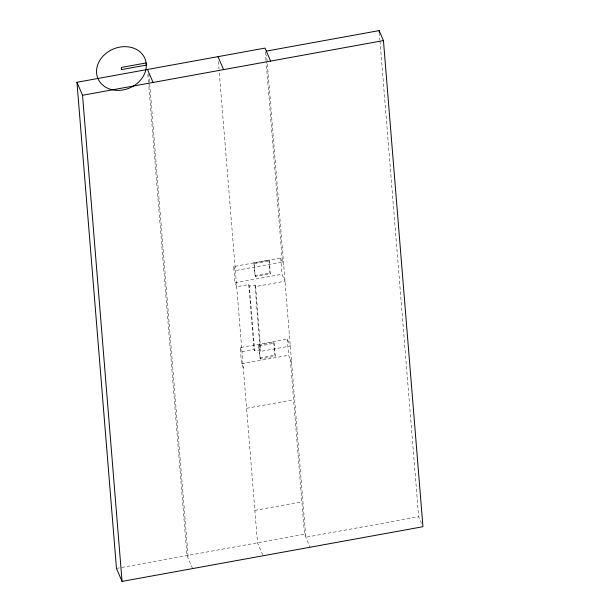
<?xml version="1.0" encoding="UTF-8"?>
<svg xmlns="http://www.w3.org/2000/svg" width="612" height="612" viewBox="0 0 612 612"><rect width="100%" height="100%" fill="white"/><g stroke="black" fill="none" stroke-linecap="round" stroke-linejoin="round"><path stroke-width="0.46" stroke-dasharray="3.06 2.29" d="M258.647 345.13L273.686 342.261L274.115 343.255L275.323 356.192L260.291 359.06L258.647 345.13L260.291 359.06M259.083 346.124L274.115 343.255M259.863 358.066L274.895 355.19L275.323 356.192M243.285 367.781L241.564 363.788L240.248 347.585L287.265 339.04L290.279 346.025L260.75 351.395L260.108 349.896L254.653 350.89L249.382 286.072L248.74 284.572L236.706 286.76L234.985 282.767L233.669 266.564L280.678 258.019L283.693 265.004M234.985 282.767L282.002 274.222L285.008 281.206L255.671 286.538L255.028 285.047L249.382 286.072M254.653 350.89L254.011 349.391L241.97 351.579L240.248 347.585M241.564 363.788L288.581 355.243L291.595 362.235M246.582 408.296L293.599 399.751M254.875 510.385L301.892 501.84M116.464 568.418L304.531 534.245L310.116 547.22M421.523 523.39L418.654 516.735L305.816 537.244L266.618 54.912M253.873 262.617L268.928 259.947L269.357 260.949L270.328 273.924L255.28 276.593L253.873 262.617L255.28 276.593M254.301 263.611L269.357 260.949M254.852 275.591L269.9 272.929L270.328 273.924M233.669 266.564L235.383 270.558L282.4 262.012L266.098 61.422M262.732 554.9L257.514 542.79L219.081 69.967M192.581 568.586L186.989 555.604L148.563 82.788M273.686 342.261L274.895 355.19M379.302 32.505L379.922 40.117M379.998 41.065L418.654 516.735M265.325 51.913L266.021 60.473M290.302 359.236L304.531 534.245M280.678 258.019L282.002 274.222M287.265 339.04L288.581 355.243M248.74 284.572L254.011 349.391M218.392 61.407L219.004 69.018M148.846 73.417L188.282 558.603M147.867 74.228L148.479 81.84M255.671 286.538L260.75 351.395M255.028 285.047L260.108 349.896M268.928 259.947L269.9 272.929"/><path stroke-width="0.92" d="M146.092 62.959L121.337 67.458L121.505 69.6L146.268 65.102M266.312 51.11L379.149 30.6L383.449 40.583L422.953 526.718L122.056 581.4L116.464 568.418L76.951 82.283L265.019 48.111L270.611 61.085M76.951 82.283L82.544 95.265L383.449 40.583M218.002 56.656L223.594 69.63M147.477 69.47L153.069 82.452M379.149 30.6L379.302 32.505M82.544 95.265L122.056 581.4M146.26 64.015L145.817 61.261A25.536 21.122 -23.3 0 0 106.61 52.9A25.536 21.122 -23.3 0 0 109.54 89A25.536 21.122 -23.3 0 0 146.276 66.846L146.26 64.015"/></g></svg>
